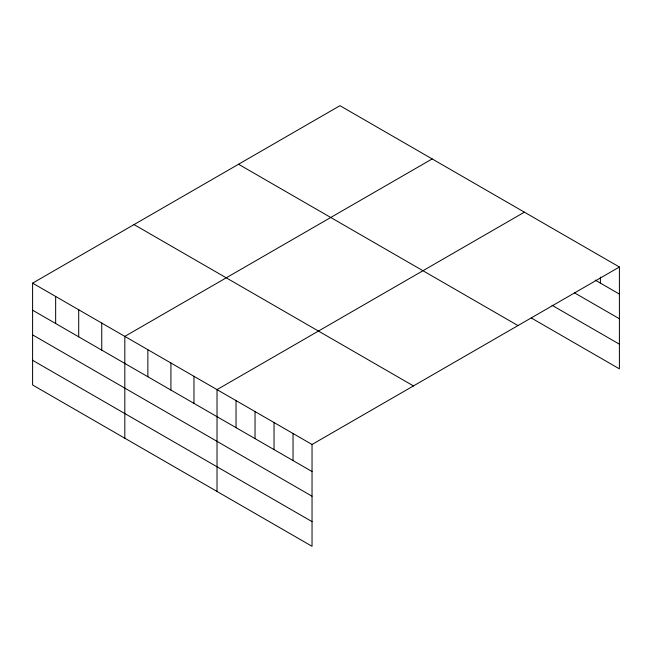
<?xml version="1.0" encoding="UTF-8"?>
<svg xmlns="http://www.w3.org/2000/svg" width="652" height="652" viewBox="0 0 652 652"><rect width="100%" height="100%" fill="white"/><g stroke="black" fill="none" stroke-linecap="round" stroke-linejoin="round"><path stroke-width="0.98" d="M531.298 317.989L619.4 368.853L619.4 267.018L339.961 105.689L32.6 283.147L32.6 384.982L312.039 546.311L312.039 444.477L32.6 283.147M432.178 158.925L124.817 336.383L124.817 438.217M524.395 212.169L217.026 389.619L217.026 491.461M312.039 444.477L619.4 267.018M595.219 280.124L619.4 294.085M574.485 292.829L619.4 318.755M552.032 305.283L619.4 344.183M238.534 164.247L517.973 325.576M134.027 224.581L413.466 385.919M32.6 310.205L312.039 471.535M32.6 334.883L312.039 496.213M32.6 360.303L312.039 521.633M600.402 277.1L600.402 283.115M293.033 433.507L293.033 460.565M274.036 422.537L274.036 449.595M255.03 411.567L255.03 438.625M236.032 400.597L236.032 427.655M193.97 376.31L193.97 403.376M170.922 363.001L170.922 390.067M147.865 349.692L147.865 376.758M101.761 323.074L101.761 350.14M78.705 309.765L78.705 336.831M55.656 296.456L55.656 323.514"/></g></svg>
